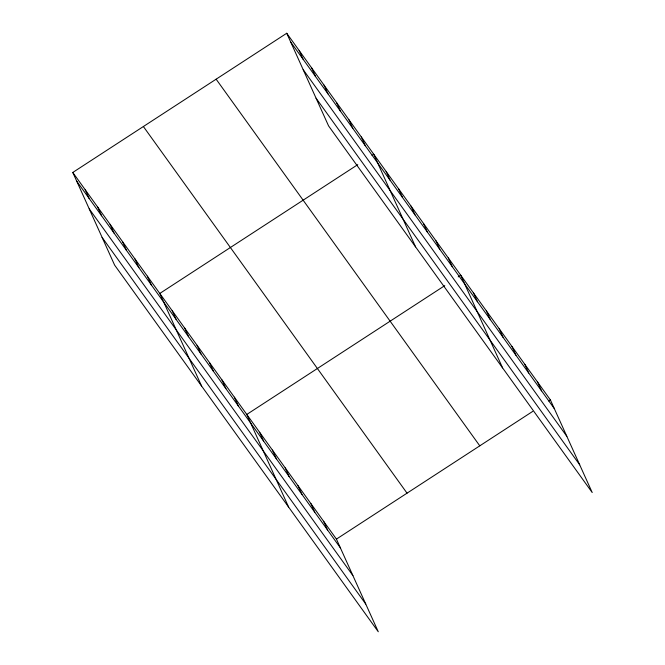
<?xml version="1.0" encoding="UTF-8"?>
<svg xmlns="http://www.w3.org/2000/svg" width="665" height="665" viewBox="0 0 665 665"><rect width="100%" height="100%" fill="white"/><g stroke="black" fill="none" stroke-linecap="round" stroke-linejoin="round"><path stroke-width="1" d="M72.784 172.459L336.432 539.107L378.269 631.75L114.613 265.102L72.784 172.459L286.731 33.25L550.387 399.898L592.216 492.541L328.568 125.893L286.731 33.25M357.77 164.637L159.783 293.456L201.62 386.099M372.059 155.336L373.738 154.247L415.575 246.89M444.777 285.626L246.79 414.445L288.618 507.087M458.227 276.873L460.745 275.235L502.574 367.878M336.432 539.107L532.74 411.377M548.708 400.987L550.387 399.898M290.688 41.995L554.336 408.643M303.182 69.684L566.838 436.331M316.066 98.204L579.722 464.852M216.133 79.193L479.781 445.833M143.382 126.525L407.038 493.164M76.733 181.204L340.38 547.852M89.226 208.893L352.882 575.541M102.111 237.422L365.767 604.061M537.586 382.084L541.534 390.837M524.776 364.279L528.725 373.023M511.975 346.473L515.924 355.218M499.166 328.66L503.114 337.404M486.356 310.854L490.305 319.599M473.555 293.041L477.503 301.794M448.318 257.954L452.267 266.698M435.891 240.663L439.839 249.417M423.455 223.382L427.404 232.127M411.028 206.1L414.977 214.845M398.601 188.81L402.549 197.555M386.174 171.528L390.122 180.273M361.311 136.957L365.26 145.702M348.884 119.675L352.832 128.42M336.457 102.385L340.405 111.138M324.021 85.103L327.97 93.848M311.594 67.822L315.543 76.566M299.167 50.532L303.115 59.285M323.631 521.293L327.579 530.047M310.821 503.488L314.769 512.233M298.02 485.683L301.968 494.428M285.21 467.869L289.159 476.622M272.401 450.064L276.357 458.808M259.599 432.258L263.548 441.003M234.363 397.163L238.311 405.908M221.935 379.881L225.884 388.626M209.5 362.591L213.457 371.336M197.073 345.31L201.021 354.054M184.646 328.02L188.594 336.773M172.218 310.738L176.167 319.483M147.356 276.166L151.304 284.919M134.929 258.885L138.877 267.629M122.501 241.603L126.45 250.348M110.066 224.313L114.014 233.066M97.639 207.031L101.587 215.776M85.211 189.749L89.16 198.494"/></g></svg>
